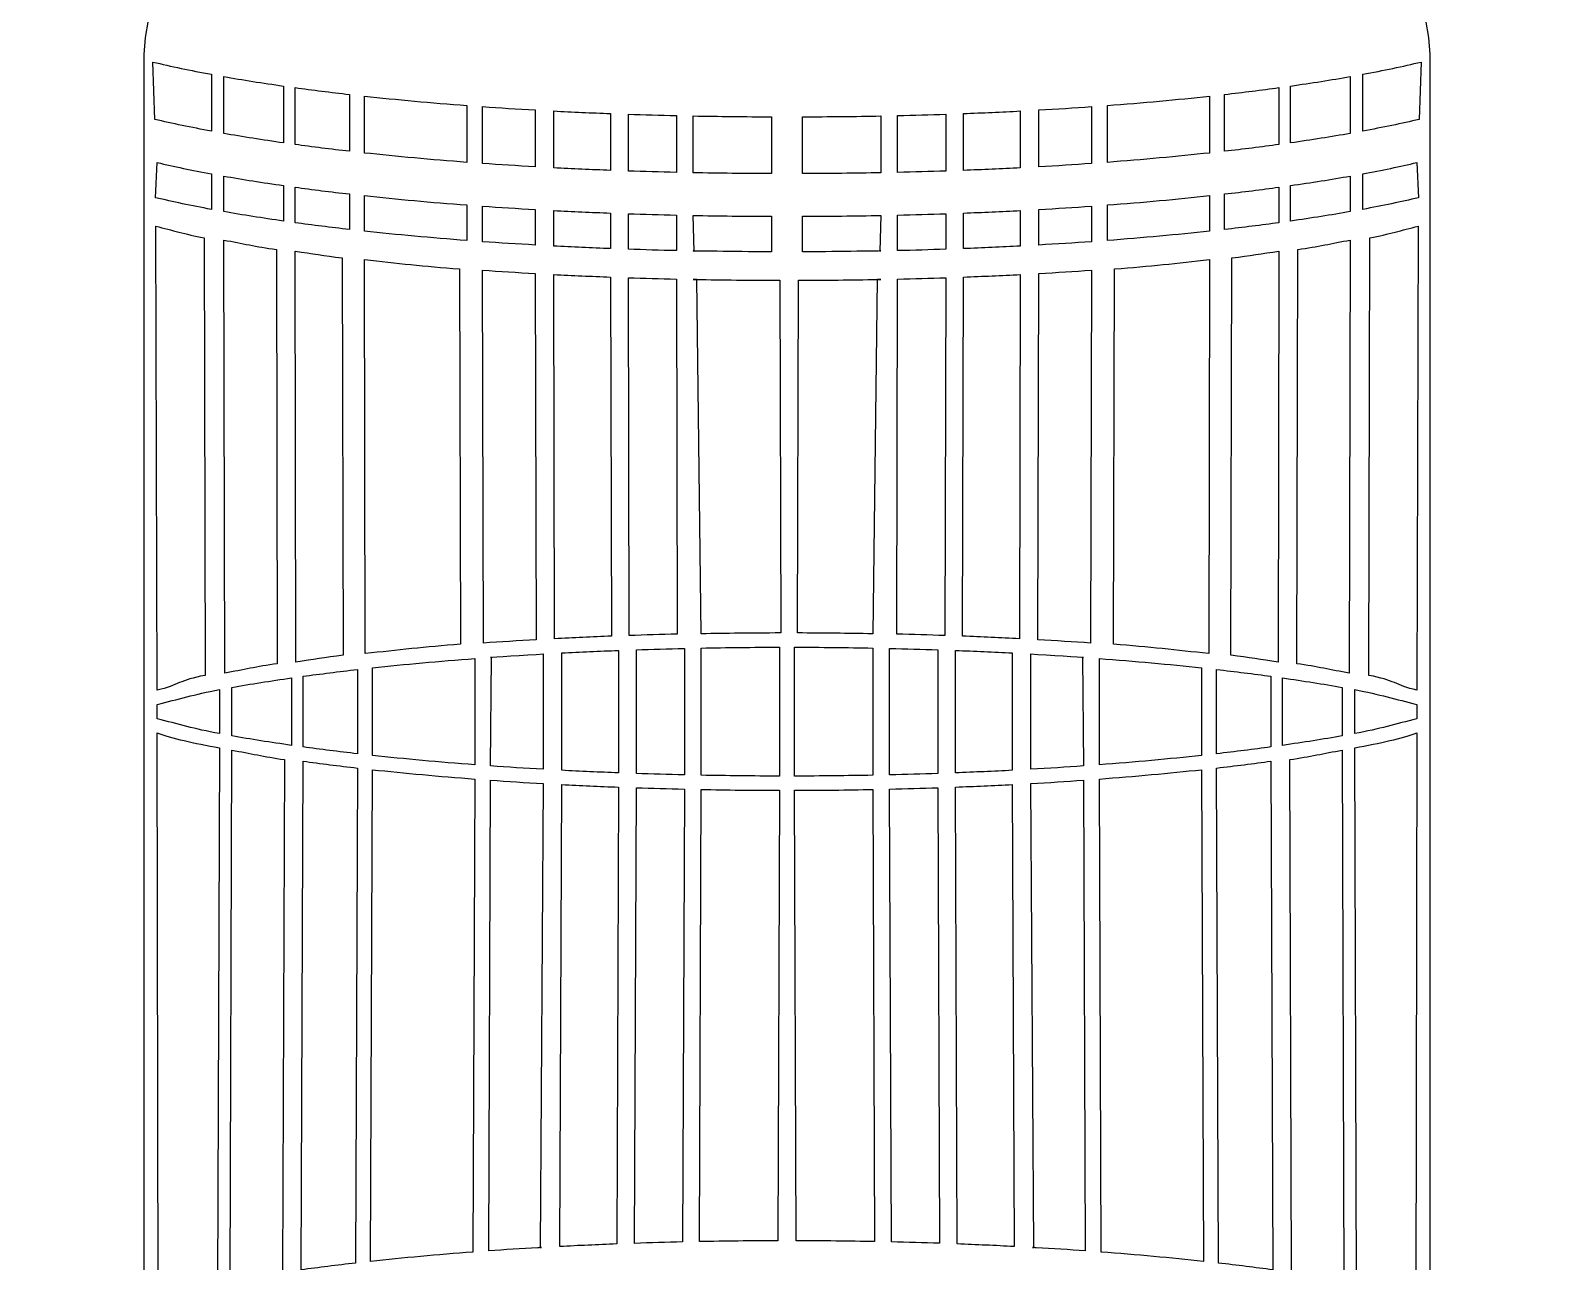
# Model space of a CAD drawing. Header units: centimetres. Extents: x -4.8 to 4.8, y -10.1 to 10.1.
# Drawn here: x -4.8 to 4.8, y -5.73 to 2.08 of the extents above; entities that cross this region are included whole.
import ezdxf

# ---------------------------------------------------------------- set-up
doc = ezdxf.new("R2010")
doc.units = ezdxf.units.CM
doc.header["$MEASUREMENT"] = 0
doc.layers.add('Camada 1', color=7, linetype='Continuous')

msp = doc.modelspace()

# ---------------------------------------------------------------- linework, layer by layer
at = {"layer": 'Camada 1'}
for points, knots in [([(0.00644, 10.08962), (0.24144, 10.08962), (0.3804, 9.75823), (0.3804, 9.3535), (0.3804, 9.3535), (0.3804, 9.10053), (0.30597, 8.87751), (0.19281, 8.74586), (0.19281, 8.74586), (0.19281, 8.74586), (0.20122, 8.75271), (0.20122, 8.75271), (0.20122, 8.75271), (0.24668, 8.69757), (0.27401, 8.62687), (0.27401, 8.54977), (0.27401, 8.54977), (0.27401, 8.44957), (0.22787, 8.3602), (0.15566, 8.3017), (0.15566, 8.3017), (0.15566, 8.3017), (0.17574, 8.30424), (0.17574, 8.30424), (0.17574, 8.30424), (0.37934, 8.21812), (0.52224, 8.01651), (0.52224, 7.7815), (0.52224, 7.7815), (0.52224, 7.53639), (0.36682, 7.32761), (0.14912, 7.24831), (0.14912, 7.24831), (0.14404, 6.94232), (0.73499, 5.58308), (1.57417, 5.19303), (1.57417, 5.19303), (2.41338, 4.80298), (4.03265, 3.05371), (4.07991, 1.93085), (4.07991, 1.93085), (4.07991, 1.93085), (4.07991, -6.63832), (4.07991, -6.63832), (4.07991, -6.63832), (4.22173, -6.7092), (4.50541, -7.98574), (4.48179, -8.23394), (4.48179, -8.23394), (4.7418, -8.42304), (4.80093, -9.19128), (4.77725, -9.4868), (4.77725, -9.4868), (3.81988, -10.03055), (0.9595, -10.0896), (-0.02152, -10.0896), (-0.02152, -10.0896), (-0.02152, -10.0896), (0.02147, -10.08959), (0.02147, -10.08959), (0.02147, -10.08959), (-0.95955, -10.08959), (-3.81994, -10.03053), (-4.77733, -9.48679), (-4.77733, -9.48679), (-4.80098, -9.19128), (-4.74188, -8.42306), (-4.48184, -8.23393), (-4.48184, -8.23393), (-4.50547, -7.98572), (-4.22181, -6.70919), (-4.07996, -6.63831), (-4.07996, -6.63831), (-4.07996, -6.63831), (-4.07997, 1.93082), (-4.07997, 1.93082), (-4.07997, 1.93082), (-4.03269, 3.05369), (-2.41341, 4.80295), (-1.57421, 5.193), (-1.57421, 5.193), (-0.735, 5.58305), (-0.14406, 6.94229), (-0.14919, 7.24828), (-0.14919, 7.24828), (-0.36689, 7.32758), (-0.52228, 7.53636), (-0.52228, 7.78147), (-0.52228, 7.78147), (-0.52228, 8.01645), (-0.3794, 8.21809), (-0.17581, 8.30421), (-0.17581, 8.30421), (-0.17581, 8.30421), (-0.1557, 8.30167), (-0.1557, 8.30167), (-0.1557, 8.30167), (-0.2279, 8.36017), (-0.27407, 8.44955), (-0.27407, 8.54974), (-0.27407, 8.54974), (-0.27407, 8.62684), (-0.24671, 8.69751), (-0.20126, 8.75268), (-0.20126, 8.75268), (-0.20126, 8.75268), (-0.19287, 8.74583), (-0.19287, 8.74583), (-0.19287, 8.74583), (-0.30601, 8.87751), (-0.38046, 9.10053), (-0.38046, 9.35347), (-0.38046, 9.35347), (-0.38038, 9.75823), (-0.22856, 10.08962), (0.00644, 10.08962), (0.00644, 10.08962), (0.00644, 10.08962), (0.00644, 10.08962), (0.00644, 10.08962)], [0, 0, 0, 0, 0.0322581, 0.0322581, 0.0322581, 0.0322581, 0.0645161, 0.0645161, 0.0645161, 0.0645161, 0.0967742, 0.0967742, 0.0967742, 0.0967742, 0.1290323, 0.1290323, 0.1290323, 0.1290323, 0.1612903, 0.1612903, 0.1612903, 0.1612903, 0.1935484, 0.1935484, 0.1935484, 0.1935484, 0.2258065, 0.2258065, 0.2258065, 0.2258065, 0.2580645, 0.2580645, 0.2580645, 0.2580645, 0.2903226, 0.2903226, 0.2903226, 0.2903226, 0.3225806, 0.3225806, 0.3225806, 0.3225806, 0.3548387, 0.3548387, 0.3548387, 0.3548387, 0.3870968, 0.3870968, 0.3870968, 0.3870968, 0.4193548, 0.4193548, 0.4193548, 0.4193548, 0.4516129, 0.4516129, 0.4516129, 0.4516129, 0.483871, 0.483871, 0.483871, 0.483871, 0.516129, 0.516129, 0.516129, 0.516129, 0.5483871, 0.5483871, 0.5483871, 0.5483871, 0.5806452, 0.5806452, 0.5806452, 0.5806452, 0.6129032, 0.6129032, 0.6129032, 0.6129032, 0.6451613, 0.6451613, 0.6451613, 0.6451613, 0.6774194, 0.6774194, 0.6774194, 0.6774194, 0.7096774, 0.7096774, 0.7096774, 0.7096774, 0.7419355, 0.7419355, 0.7419355, 0.7419355, 0.7741935, 0.7741935, 0.7741935, 0.7741935, 0.8064516, 0.8064516, 0.8064516, 0.8064516, 0.8387097, 0.8387097, 0.8387097, 0.8387097, 0.8709677, 0.8709677, 0.8709677, 0.8709677, 0.9032258, 0.9032258, 0.9032258, 0.9032258, 0.9354839, 0.9354839, 0.9354839, 0.9354839, 1, 1, 1, 1]), ([(-3.65222, 1.80507), (-3.78475, 1.82962), (-3.90847, 1.85553), (-4.02256, 1.88267), (-4.02256, 1.88267), (-4.02256, 1.88267), (-4.0106, 1.519), (-4.0106, 1.519), (-4.0106, 1.519), (-3.89985, 1.49289), (-3.78015, 1.46791), (-3.65222, 1.44423), (-3.65222, 1.44423), (-3.65222, 1.44423), (-3.65222, 1.80507), (-3.65222, 1.80507)], [0, 0, 0, 0, 0.2, 0.2, 0.2, 0.2, 0.4, 0.4, 0.4, 0.4, 0.6, 0.6, 0.6, 0.6, 1, 1, 1, 1]), ([(3.65224, 1.44423), (3.78014, 1.46794), (3.89986, 1.49289), (4.01062, 1.519), (4.01062, 1.519), (4.01062, 1.519), (4.02258, 1.88267), (4.02258, 1.88267), (4.02258, 1.88267), (3.90849, 1.85552), (3.78477, 1.82962), (3.65224, 1.80507), (3.65224, 1.80507), (3.65224, 1.80507), (3.65224, 1.44423), (3.65224, 1.44423)], [0, 0, 0, 0, 0.2, 0.2, 0.2, 0.2, 0.4, 0.4, 0.4, 0.4, 0.6, 0.6, 0.6, 0.6, 1, 1, 1, 1]), ([(-3.19472, 1.73067), (-3.32704, 1.74953), (-3.45324, 1.76959), (-3.57276, 1.79068), (-3.57276, 1.79068), (-3.57276, 1.79068), (-3.57276, 1.42984), (-3.57276, 1.42984), (-3.57276, 1.42984), (-3.45325, 1.40875), (-3.32704, 1.3887), (-3.19472, 1.36981), (-3.19472, 1.36981), (-3.19472, 1.36981), (-3.19472, 1.73067), (-3.19472, 1.73067)], [0, 0, 0, 0, 0.2, 0.2, 0.2, 0.2, 0.4, 0.4, 0.4, 0.4, 0.6, 0.6, 0.6, 0.6, 1, 1, 1, 1]), ([(3.19475, 1.36983), (3.32707, 1.38869), (3.45327, 1.40875), (3.57276, 1.42986), (3.57276, 1.42986), (3.57276, 1.42986), (3.57276, 1.7907), (3.57276, 1.7907), (3.57276, 1.7907), (3.45325, 1.76961), (3.32707, 1.74956), (3.19475, 1.73069), (3.19475, 1.73069), (3.19475, 1.73069), (3.19475, 1.36983), (3.19475, 1.36983)], [0, 0, 0, 0, 0.2, 0.2, 0.2, 0.2, 0.4, 0.4, 0.4, 0.4, 0.6, 0.6, 0.6, 0.6, 1, 1, 1, 1]), ([(-2.77623, 1.67714), (-2.89503, 1.69071), (-3.01007, 1.70513), (-3.12101, 1.72035), (-3.12101, 1.72035), (-3.12101, 1.72035), (-3.12101, 1.35951), (-3.12101, 1.35951), (-3.12101, 1.35951), (-3.01007, 1.3443), (-2.89503, 1.32985), (-2.77623, 1.3163), (-2.77623, 1.3163), (-2.77623, 1.3163), (-2.77623, 1.67714), (-2.77623, 1.67714)], [0, 0, 0, 0, 0.2, 0.2, 0.2, 0.2, 0.4, 0.4, 0.4, 0.4, 0.6, 0.6, 0.6, 0.6, 1, 1, 1, 1]), ([(-2.03225, 1.60732), (-2.25818, 1.62436), (-2.47492, 1.64418), (-2.68098, 1.66653), (-2.68098, 1.66653), (-2.68098, 1.66653), (-2.68098, 1.30569), (-2.68098, 1.30569), (-2.68098, 1.30569), (-2.47495, 1.28333), (-2.2582, 1.26352), (-2.03225, 1.24648), (-2.03225, 1.24648), (-2.03225, 1.24648), (-2.03225, 1.60732), (-2.03225, 1.60732)], [0, 0, 0, 0, 0.2, 0.2, 0.2, 0.2, 0.4, 0.4, 0.4, 0.4, 0.6, 0.6, 0.6, 0.6, 1, 1, 1, 1]), ([(2.03228, 1.24648), (2.25821, 1.26355), (2.47495, 1.28336), (2.68099, 1.30569), (2.68099, 1.30569), (2.68099, 1.30569), (2.68099, 1.66653), (2.68099, 1.66653), (2.68099, 1.66653), (2.47499, 1.64417), (2.25821, 1.62436), (2.03228, 1.60732), (2.03228, 1.60732), (2.03228, 1.60732), (2.03228, 1.24648), (2.03228, 1.24648)], [0, 0, 0, 0, 0.2, 0.2, 0.2, 0.2, 0.4, 0.4, 0.4, 0.4, 0.6, 0.6, 0.6, 0.6, 1, 1, 1, 1]), ([(2.77623, 1.3163), (2.89503, 1.32987), (3.0101, 1.34429), (3.12104, 1.35951), (3.12104, 1.35951), (3.12104, 1.35951), (3.12104, 1.72035), (3.12104, 1.72035), (3.12104, 1.72035), (3.0101, 1.70514), (2.89503, 1.69072), (2.77623, 1.67714), (2.77623, 1.67714), (2.77623, 1.67714), (2.77623, 1.3163), (2.77623, 1.3163)], [0, 0, 0, 0, 0.2, 0.2, 0.2, 0.2, 0.4, 0.4, 0.4, 0.4, 0.6, 0.6, 0.6, 0.6, 1, 1, 1, 1]), ([(-1.59786, 1.57866), (-1.71097, 1.58509), (-1.82223, 1.59218), (-1.93142, 1.59993), (-1.93142, 1.59993), (-1.93142, 1.59993), (-1.93142, 1.23909), (-1.93142, 1.23909), (-1.93142, 1.23909), (-1.82223, 1.23134), (-1.71094, 1.22425), (-1.59786, 1.21782), (-1.59786, 1.21782), (-1.59786, 1.21782), (-1.59786, 1.57866), (-1.59786, 1.57866)], [0, 0, 0, 0, 0.2, 0.2, 0.2, 0.2, 0.4, 0.4, 0.4, 0.4, 0.6, 0.6, 0.6, 0.6, 1, 1, 1, 1]), ([(-1.11939, 1.55599), (-1.24134, 1.56065), (-1.36159, 1.56607), (-1.47988, 1.57224), (-1.47988, 1.57224), (-1.47988, 1.57224), (-1.47988, 1.2114), (-1.47988, 1.2114), (-1.47988, 1.2114), (-1.36161, 1.20524), (-1.24136, 1.19981), (-1.11939, 1.19515), (-1.11939, 1.19515), (-1.11939, 1.19515), (-1.11939, 1.55599), (-1.11939, 1.55599)], [0, 0, 0, 0, 0.2, 0.2, 0.2, 0.2, 0.4, 0.4, 0.4, 0.4, 0.6, 0.6, 0.6, 0.6, 1, 1, 1, 1]), ([(-1.00659, 1.19107), (-0.90607, 1.18763), (-0.80442, 1.18472), (-0.70176, 1.18234), (-0.70176, 1.18234), (-0.70176, 1.18234), (-0.70176, 1.54318), (-0.70176, 1.54318), (-0.70176, 1.54318), (-0.80444, 1.54556), (-0.9061, 1.54847), (-1.00659, 1.55191), (-1.00659, 1.55191), (-1.00659, 1.55191), (-1.00659, 1.19107), (-1.00659, 1.19107)], [0, 0, 0, 0, 0.2, 0.2, 0.2, 0.2, 0.4, 0.4, 0.4, 0.4, 0.6, 0.6, 0.6, 0.6, 1, 1, 1, 1]), ([(-0.09849, 1.53554), (-0.26613, 1.53596), (-0.43176, 1.53776), (-0.5949, 1.54094), (-0.5949, 1.54094), (-0.5949, 1.54094), (-0.5949, 1.1801), (-0.5949, 1.1801), (-0.5949, 1.1801), (-0.43176, 1.17692), (-0.26613, 1.17513), (-0.09849, 1.1747), (-0.09849, 1.1747), (-0.09849, 1.1747), (-0.09849, 1.53554), (-0.09849, 1.53554)], [0, 0, 0, 0, 0.2, 0.2, 0.2, 0.2, 0.4, 0.4, 0.4, 0.4, 0.6, 0.6, 0.6, 0.6, 1, 1, 1, 1]), ([(0.09849, 1.1747), (0.26613, 1.17512), (0.43176, 1.17692), (0.59493, 1.1801), (0.59493, 1.1801), (0.59493, 1.1801), (0.59493, 1.54093), (0.59493, 1.54093), (0.59493, 1.54093), (0.43176, 1.53775), (0.26613, 1.53596), (0.09849, 1.53553), (0.09849, 1.53553), (0.09849, 1.53553), (0.09849, 1.1747), (0.09849, 1.1747)], [0, 0, 0, 0, 0.2, 0.2, 0.2, 0.2, 0.4, 0.4, 0.4, 0.4, 0.6, 0.6, 0.6, 0.6, 1, 1, 1, 1]), ([(1.00665, 1.55191), (0.90613, 1.54847), (0.80446, 1.54556), (0.7018, 1.54318), (0.7018, 1.54318), (0.7018, 1.54318), (0.7018, 1.18234), (0.7018, 1.18234), (0.7018, 1.18234), (0.80448, 1.18472), (0.90616, 1.18763), (1.00665, 1.19107), (1.00665, 1.19107), (1.00665, 1.19107), (1.00665, 1.55191), (1.00665, 1.55191)], [0, 0, 0, 0, 0.2, 0.2, 0.2, 0.2, 0.4, 0.4, 0.4, 0.4, 0.6, 0.6, 0.6, 0.6, 1, 1, 1, 1]), ([(1.11939, 1.19515), (1.24136, 1.19981), (1.36159, 1.20523), (1.47988, 1.2114), (1.47988, 1.2114), (1.47988, 1.2114), (1.47988, 1.57224), (1.47988, 1.57224), (1.47988, 1.57224), (1.36158, 1.56608), (1.24136, 1.56065), (1.11939, 1.55599), (1.11939, 1.55599), (1.11939, 1.55599), (1.11939, 1.19515), (1.11939, 1.19515)], [0, 0, 0, 0, 0.2, 0.2, 0.2, 0.2, 0.4, 0.4, 0.4, 0.4, 0.6, 0.6, 0.6, 0.6, 1, 1, 1, 1]), ([(1.59788, 1.2178), (1.71099, 1.22423), (1.82225, 1.23132), (1.93144, 1.23907), (1.93144, 1.23907), (1.93144, 1.23907), (1.93145, 1.59994), (1.93145, 1.59994), (1.93145, 1.59994), (1.82226, 1.59219), (1.711, 1.5851), (1.59789, 1.57867), (1.59789, 1.57867), (1.59789, 1.57867), (1.59788, 1.2178), (1.59788, 1.2178)], [0, 0, 0, 0, 0.2, 0.2, 0.2, 0.2, 0.4, 0.4, 0.4, 0.4, 0.6, 0.6, 0.6, 0.6, 1, 1, 1, 1]), ([(-3.65222, 1.17359), (-3.7744, 1.19624), (-3.88913, 1.22002), (-3.99568, 1.24487), (-3.99568, 1.24487), (-3.99568, 1.24487), (-4.00645, 1.02185), (-4.00645, 1.02185), (-4.00645, 1.02185), (-3.89686, 0.99611), (-3.77856, 0.97147), (-3.65223, 0.94806), (-3.65223, 0.94806), (-3.65223, 0.94806), (-3.65222, 1.17359), (-3.65222, 1.17359)], [0, 0, 0, 0, 0.2, 0.2, 0.2, 0.2, 0.4, 0.4, 0.4, 0.4, 0.6, 0.6, 0.6, 0.6, 1, 1, 1, 1]), ([(-3.57276, 0.93369), (-3.45325, 0.9126), (-3.32704, 0.89255), (-3.19472, 0.87368), (-3.19472, 0.87368), (-3.19472, 0.87368), (-3.19472, 1.09918), (-3.19472, 1.09918), (-3.19472, 1.09918), (-3.32704, 1.11804), (-3.45324, 1.1381), (-3.57276, 1.15921), (-3.57276, 1.15921), (-3.57276, 1.15921), (-3.57276, 0.93369), (-3.57276, 0.93369)], [0, 0, 0, 0, 0.2, 0.2, 0.2, 0.2, 0.4, 0.4, 0.4, 0.4, 0.6, 0.6, 0.6, 0.6, 1, 1, 1, 1]), ([(3.57276, 1.15922), (3.45325, 1.13813), (3.32707, 1.11808), (3.19475, 1.09919), (3.19475, 1.09919), (3.19475, 1.09919), (3.19475, 0.87369), (3.19475, 0.87369), (3.19475, 0.87369), (3.32707, 0.89255), (3.45327, 0.91261), (3.57276, 0.9337), (3.57276, 0.9337), (3.57276, 0.9337), (3.57276, 1.15922), (3.57276, 1.15922)], [0, 0, 0, 0, 0.2, 0.2, 0.2, 0.2, 0.4, 0.4, 0.4, 0.4, 0.6, 0.6, 0.6, 0.6, 1, 1, 1, 1]), ([(3.65224, 0.94805), (3.77855, 0.97144), (3.89687, 0.99607), (4.00646, 1.02184), (4.00646, 1.02184), (4.00646, 1.02184), (3.99572, 1.24486), (3.99572, 1.24486), (3.99572, 1.24486), (3.8892, 1.22004), (3.77445, 1.19623), (3.65226, 1.17358), (3.65226, 1.17358), (3.65226, 1.17358), (3.65227, 0.94805), (3.65227, 0.94805), (3.65227, 0.94805), (3.65227, 0.94805), (3.65224, 0.94805), (3.65224, 0.94805)], [0, 0, 0, 0, 0.1666667, 0.1666667, 0.1666667, 0.1666667, 0.3333333, 0.3333333, 0.3333333, 0.3333333, 0.5, 0.5, 0.5, 0.5, 0.6666667, 0.6666667, 0.6666667, 0.6666667, 1, 1, 1, 1]), ([(-2.77623, 1.04569), (-2.89503, 1.05926), (-3.01007, 1.07368), (-3.12101, 1.0889), (-3.12101, 1.0889), (-3.12101, 1.0889), (-3.12101, 0.86337), (-3.12101, 0.86337), (-3.12101, 0.86337), (-3.01007, 0.84816), (-2.89503, 0.83371), (-2.77623, 0.82016), (-2.77623, 0.82016), (-2.77623, 0.82016), (-2.77623, 1.04569), (-2.77623, 1.04569)], [0, 0, 0, 0, 0.2, 0.2, 0.2, 0.2, 0.4, 0.4, 0.4, 0.4, 0.6, 0.6, 0.6, 0.6, 1, 1, 1, 1]), ([(2.77623, 0.82016), (2.89503, 0.83373), (3.0101, 0.84815), (3.12104, 0.86337), (3.12104, 0.86337), (3.12104, 0.86337), (3.12104, 1.0889), (3.12104, 1.0889), (3.12104, 1.0889), (3.0101, 1.07369), (2.89503, 1.05924), (2.77623, 1.04569), (2.77623, 1.04569), (2.77623, 1.04569), (2.77623, 0.82016), (2.77623, 0.82016)], [0, 0, 0, 0, 0.2, 0.2, 0.2, 0.2, 0.4, 0.4, 0.4, 0.4, 0.6, 0.6, 0.6, 0.6, 1, 1, 1, 1]), ([(-2.03225, 0.97584), (-2.25818, 0.99291), (-2.47492, 1.01272), (-2.68098, 1.03505), (-2.68098, 1.03505), (-2.68098, 1.03505), (-2.68098, 0.80955), (-2.68098, 0.80955), (-2.68098, 0.80955), (-2.47495, 0.78719), (-2.2582, 0.76738), (-2.03225, 0.75031), (-2.03225, 0.75031), (-2.03225, 0.75031), (-2.03225, 0.97584), (-2.03225, 0.97584)], [0, 0, 0, 0, 0.2, 0.2, 0.2, 0.2, 0.4, 0.4, 0.4, 0.4, 0.6, 0.6, 0.6, 0.6, 1, 1, 1, 1]), ([(-1.93145, 0.74292), (-1.82226, 0.73517), (-1.71097, 0.72808), (-1.59789, 0.72165), (-1.59789, 0.72165), (-1.59789, 0.72165), (-1.59789, 0.94715), (-1.59789, 0.94715), (-1.59789, 0.94715), (-1.711, 0.95358), (-1.82226, 0.96067), (-1.93145, 0.96842), (-1.93145, 0.96842), (-1.93145, 0.96842), (-1.93145, 0.74292), (-1.93145, 0.74292)], [0, 0, 0, 0, 0.2, 0.2, 0.2, 0.2, 0.4, 0.4, 0.4, 0.4, 0.6, 0.6, 0.6, 0.6, 1, 1, 1, 1]), ([(1.93147, 0.96845), (1.82228, 0.9607), (1.71102, 0.95361), (1.59791, 0.94718), (1.59791, 0.94718), (1.59791, 0.94718), (1.59791, 0.72168), (1.59791, 0.72168), (1.59791, 0.72168), (1.71102, 0.72811), (1.82228, 0.7352), (1.93147, 0.74295), (1.93147, 0.74295), (1.93147, 0.74295), (1.93147, 0.96845), (1.93147, 0.96845)], [0, 0, 0, 0, 0.2, 0.2, 0.2, 0.2, 0.4, 0.4, 0.4, 0.4, 0.6, 0.6, 0.6, 0.6, 1, 1, 1, 1]), ([(2.03228, 0.75031), (2.25821, 0.76738), (2.47495, 0.78719), (2.68099, 0.80955), (2.68099, 0.80955), (2.68099, 0.80955), (2.68099, 1.03505), (2.68099, 1.03505), (2.68099, 1.03505), (2.47499, 1.01269), (2.25821, 0.99288), (2.03228, 0.97584), (2.03228, 0.97584), (2.03228, 0.97584), (2.03228, 0.75031), (2.03228, 0.75031)], [0, 0, 0, 0, 0.2, 0.2, 0.2, 0.2, 0.4, 0.4, 0.4, 0.4, 0.6, 0.6, 0.6, 0.6, 1, 1, 1, 1]), ([(-1.47985, 0.71525), (-1.36158, 0.70909), (-1.24133, 0.70366), (-1.11936, 0.699), (-1.11936, 0.699), (-1.11936, 0.699), (-1.11936, 0.92453), (-1.11936, 0.92453), (-1.11936, 0.92453), (-1.24131, 0.92919), (-1.36156, 0.93461), (-1.47985, 0.94078), (-1.47985, 0.94078), (-1.47985, 0.94078), (-1.47985, 0.71525), (-1.47985, 0.71525)], [0, 0, 0, 0, 0.2, 0.2, 0.2, 0.2, 0.4, 0.4, 0.4, 0.4, 0.6, 0.6, 0.6, 0.6, 1, 1, 1, 1]), ([(-0.70177, 0.91173), (-0.80445, 0.91411), (-0.90611, 0.91702), (-1.0066, 0.92046), (-1.0066, 0.92046), (-1.0066, 0.92046), (-1.0066, 0.69493), (-1.0066, 0.69493), (-1.0066, 0.69493), (-0.90608, 0.69149), (-0.80443, 0.68858), (-0.70177, 0.6862), (-0.70177, 0.6862), (-0.70177, 0.6862), (-0.70177, 0.91173), (-0.70177, 0.91173)], [0, 0, 0, 0, 0.2, 0.2, 0.2, 0.2, 0.4, 0.4, 0.4, 0.4, 0.6, 0.6, 0.6, 0.6, 1, 1, 1, 1]), ([(-0.5949, 0.68392), (-0.58918, 0.68381), (-0.26023, 0.67892), (-0.09849, 0.67852), (-0.09849, 0.67852), (-0.09849, 0.67852), (-0.09849, 0.90402), (-0.09849, 0.90402), (-0.09849, 0.90402), (-0.26613, 0.90444), (-0.43176, 0.90624), (-0.5949, 0.90942), (-0.5949, 0.90942), (-0.5949, 0.90942), (-0.58918, 0.68378), (-0.58918, 0.68378), (-0.58918, 0.68378), (-0.58918, 0.68378), (-0.5949, 0.68392), (-0.5949, 0.68392)], [0, 0, 0, 0, 0.1666667, 0.1666667, 0.1666667, 0.1666667, 0.3333333, 0.3333333, 0.3333333, 0.3333333, 0.5, 0.5, 0.5, 0.5, 0.6666667, 0.6666667, 0.6666667, 0.6666667, 1, 1, 1, 1]), ([(0.58919, 0.68382), (0.58919, 0.68382), (0.59493, 0.90946), (0.59493, 0.90946), (0.59493, 0.90946), (0.43176, 0.90628), (0.26613, 0.90449), (0.09849, 0.90406), (0.09849, 0.90406), (0.09849, 0.90406), (0.09849, 0.67856), (0.09849, 0.67856), (0.09849, 0.67856), (0.26023, 0.67896), (0.58919, 0.68385), (0.59493, 0.68396), (0.59493, 0.68396), (0.59493, 0.68396), (0.58919, 0.68382), (0.58919, 0.68382)], [0, 0, 0, 0, 0.1666667, 0.1666667, 0.1666667, 0.1666667, 0.3333333, 0.3333333, 0.3333333, 0.3333333, 0.5, 0.5, 0.5, 0.5, 0.6666667, 0.6666667, 0.6666667, 0.6666667, 1, 1, 1, 1]), ([(0.70177, 0.6862), (0.80445, 0.68858), (0.90613, 0.69149), (1.00662, 0.69493), (1.00662, 0.69493), (1.00662, 0.69493), (1.00662, 0.92046), (1.00662, 0.92046), (1.00662, 0.92046), (0.9061, 0.91702), (0.80443, 0.91411), (0.70177, 0.91173), (0.70177, 0.91173), (0.70177, 0.91173), (0.70177, 0.6862), (0.70177, 0.6862)], [0, 0, 0, 0, 0.2, 0.2, 0.2, 0.2, 0.4, 0.4, 0.4, 0.4, 0.6, 0.6, 0.6, 0.6, 1, 1, 1, 1]), ([(1.47988, 0.94078), (1.36158, 0.93462), (1.24136, 0.92919), (1.11939, 0.92453), (1.11939, 0.92453), (1.11939, 0.92453), (1.11939, 0.699), (1.11939, 0.699), (1.11939, 0.699), (1.24136, 0.70368), (1.36159, 0.70908), (1.47988, 0.71525), (1.47988, 0.71525), (1.47988, 0.71525), (1.47988, 0.94078), (1.47988, 0.94078)], [0, 0, 0, 0, 0.2, 0.2, 0.2, 0.2, 0.4, 0.4, 0.4, 0.4, 0.6, 0.6, 0.6, 0.6, 1, 1, 1, 1]), ([(-3.69733, 0.76764), (-3.82317, 0.79095), (-3.89595, 0.81548), (-4.0052, 0.84111), (-4.0052, 0.84111), (-4.0052, 0.84111), (-3.99504, -2.10354), (-3.99504, -2.10354), (-3.99504, -2.10354), (-3.86254, -2.07033), (-3.85116, -2.0388), (-3.6917, -2.00927), (-3.6917, -2.00927), (-3.6917, -2.00927), (-3.69733, 0.76764), (-3.69733, 0.76764)], [0, 0, 0, 0, 0.2, 0.2, 0.2, 0.2, 0.4, 0.4, 0.4, 0.4, 0.6, 0.6, 0.6, 0.6, 1, 1, 1, 1]), ([(3.69169, -2.00927), (3.85113, -2.03877), (3.86256, -2.07034), (3.99506, -2.10354), (3.99506, -2.10354), (3.99506, -2.10354), (4.00525, 0.84111), (4.00525, 0.84111), (4.00525, 0.84111), (3.896, 0.81547), (3.82319, 0.79094), (3.69733, 0.76764), (3.69733, 0.76764), (3.69733, 0.76764), (3.69169, -2.00927), (3.69169, -2.00927)], [0, 0, 0, 0, 0.2, 0.2, 0.2, 0.2, 0.4, 0.4, 0.4, 0.4, 0.6, 0.6, 0.6, 0.6, 1, 1, 1, 1]), ([(-3.23984, 0.69323), (-3.37216, 0.71209), (-3.45325, 0.73215), (-3.57277, 0.75326), (-3.57277, 0.75326), (-3.57277, 0.75326), (-3.56713, -1.99486), (-3.56713, -1.99486), (-3.56713, -1.99486), (-3.44759, -1.97377), (-3.3665, -1.95372), (-3.2342, -1.93483), (-3.2342, -1.93483), (-3.2342, -1.93483), (-3.23984, 0.69323), (-3.23984, 0.69323)], [0, 0, 0, 0, 0.2, 0.2, 0.2, 0.2, 0.4, 0.4, 0.4, 0.4, 0.6, 0.6, 0.6, 0.6, 1, 1, 1, 1]), ([(-2.82137, 0.63974), (-2.94017, 0.65331), (-3.0101, 0.66773), (-3.12104, 0.68295), (-3.12104, 0.68295), (-3.12104, 0.68295), (-3.1154, -1.92452), (-3.1154, -1.92452), (-3.1154, -1.92452), (-3.00443, -1.90933), (-2.93453, -1.89491), (-2.81571, -1.88134), (-2.81571, -1.88134), (-2.81571, -1.88134), (-2.82137, 0.63974), (-2.82137, 0.63974)], [0, 0, 0, 0, 0.2, 0.2, 0.2, 0.2, 0.4, 0.4, 0.4, 0.4, 0.6, 0.6, 0.6, 0.6, 1, 1, 1, 1]), ([(2.81574, -1.88135), (2.93451, -1.89492), (3.00449, -1.90934), (3.11543, -1.92453), (3.11543, -1.92453), (3.11543, -1.92453), (3.12107, 0.68294), (3.12107, 0.68294), (3.12107, 0.68294), (3.01013, 0.66773), (2.94017, 0.65328), (2.82138, 0.63973), (2.82138, 0.63973), (2.82138, 0.63973), (2.81574, -1.88135), (2.81574, -1.88135)], [0, 0, 0, 0, 0.2, 0.2, 0.2, 0.2, 0.4, 0.4, 0.4, 0.4, 0.6, 0.6, 0.6, 0.6, 1, 1, 1, 1]), ([(3.23423, -1.93485), (3.36655, -1.95374), (3.44762, -1.9738), (3.56713, -1.99488), (3.56713, -1.99488), (3.56713, -1.99488), (3.57277, 0.75324), (3.57277, 0.75324), (3.57277, 0.75324), (3.45326, 0.73215), (3.37219, 0.7121), (3.23987, 0.69321), (3.23987, 0.69321), (3.23987, 0.69321), (3.23423, -1.93485), (3.23423, -1.93485)], [0, 0, 0, 0, 0.2, 0.2, 0.2, 0.2, 0.4, 0.4, 0.4, 0.4, 0.6, 0.6, 0.6, 0.6, 1, 1, 1, 1]), ([(-2.07736, 0.56989), (-2.30329, 0.58696), (-2.47492, 0.60677), (-2.68095, 0.6291), (-2.68095, 0.6291), (-2.68095, 0.6291), (-2.67531, -1.87071), (-2.67531, -1.87071), (-2.67531, -1.87071), (-2.46928, -1.84835), (-2.29764, -1.82854), (-2.07172, -1.81152), (-2.07172, -1.81152), (-2.07172, -1.81152), (-2.07736, 0.56989), (-2.07736, 0.56989)], [0, 0, 0, 0, 0.2, 0.2, 0.2, 0.2, 0.4, 0.4, 0.4, 0.4, 0.6, 0.6, 0.6, 0.6, 1, 1, 1, 1]), ([(2.07175, -1.81152), (2.29768, -1.82856), (2.46934, -1.84838), (2.67534, -1.87071), (2.67534, -1.87071), (2.67534, -1.87071), (2.68098, 0.6291), (2.68098, 0.6291), (2.68098, 0.6291), (2.47498, 0.60674), (2.30331, 0.58693), (2.07739, 0.56989), (2.07739, 0.56989), (2.07739, 0.56989), (2.07175, -1.81152), (2.07175, -1.81152)], [0, 0, 0, 0, 0.2, 0.2, 0.2, 0.2, 0.4, 0.4, 0.4, 0.4, 0.6, 0.6, 0.6, 0.6, 1, 1, 1, 1]), ([(-1.59786, 0.54123), (-1.71097, 0.54766), (-1.82223, 0.55475), (-1.93142, 0.5625), (-1.93142, 0.5625), (-1.93142, 0.5625), (-1.92578, -1.80412), (-1.92578, -1.80412), (-1.92578, -1.80412), (-1.81659, -1.79637), (-1.70533, -1.7893), (-1.59222, -1.7829), (-1.59222, -1.7829), (-1.59222, -1.7829), (-1.59786, 0.54123), (-1.59786, 0.54123)], [0, 0, 0, 0, 0.2, 0.2, 0.2, 0.2, 0.4, 0.4, 0.4, 0.4, 0.6, 0.6, 0.6, 0.6, 1, 1, 1, 1]), ([(-1.11939, 0.51858), (-1.24134, 0.52324), (-1.36159, 0.52866), (-1.47988, 0.53483), (-1.47988, 0.53483), (-1.47988, 0.53483), (-1.47424, -1.77644), (-1.47424, -1.77644), (-1.47424, -1.77644), (-1.35597, -1.77028), (-1.23572, -1.76485), (-1.11375, -1.76019), (-1.11375, -1.76019), (-1.11375, -1.76019), (-1.11939, 0.51858), (-1.11939, 0.51858)], [0, 0, 0, 0, 0.2, 0.2, 0.2, 0.2, 0.4, 0.4, 0.4, 0.4, 0.6, 0.6, 0.6, 0.6, 1, 1, 1, 1]), ([(-0.70177, 0.50578), (-0.80445, 0.50816), (-0.90611, 0.51107), (-1.0066, 0.51451), (-1.0066, 0.51451), (-1.0066, 0.51451), (-1.00096, -1.75609), (-1.00096, -1.75609), (-1.00096, -1.75609), (-0.90044, -1.75265), (-0.79877, -1.74977), (-0.69613, -1.74739), (-0.69613, -1.74739), (-0.69613, -1.74739), (-0.70177, 0.50578), (-0.70177, 0.50578)], [0, 0, 0, 0, 0.2, 0.2, 0.2, 0.2, 0.4, 0.4, 0.4, 0.4, 0.6, 0.6, 0.6, 0.6, 1, 1, 1, 1]), ([(-0.04557, 0.4981), (-0.23181, 0.4985), (-0.41625, 0.50016), (-0.57191, 0.50307), (-0.57191, 0.50307), (-0.57958, 0.5032), (-0.58726, 0.50336), (-0.5949, 0.50352), (-0.5949, 0.50352), (-0.5949, 0.50352), (-0.57191, 0.50307), (-0.57191, 0.50307), (-0.57191, 0.50307), (-0.57191, 0.50307), (-0.54416, -1.74515), (-0.54416, -1.74515), (-0.54416, -1.74515), (-0.38102, -1.74197), (-0.23404, -1.74018), (-0.03992, -1.73973), (-0.03992, -1.73973), (-0.03992, -1.73973), (-0.04557, 0.4981), (-0.04557, 0.4981)], [0, 0, 0, 0, 0.1428571, 0.1428571, 0.1428571, 0.1428571, 0.2857143, 0.2857143, 0.2857143, 0.2857143, 0.4285714, 0.4285714, 0.4285714, 0.4285714, 0.5714286, 0.5714286, 0.5714286, 0.5714286, 0.7142857, 0.7142857, 0.7142857, 0.7142857, 1, 1, 1, 1]), ([(0.06642, -1.73971), (0.23406, -1.74016), (0.38104, -1.74196), (0.5442, -1.74513), (0.5442, -1.74513), (0.5442, -1.74513), (0.57195, 0.50309), (0.57195, 0.50309), (0.57195, 0.50309), (0.57195, 0.50309), (0.59494, 0.50354), (0.59494, 0.50354), (0.59494, 0.50354), (0.58727, 0.50338), (0.57959, 0.50322), (0.57195, 0.50309), (0.57195, 0.50309), (0.41627, 0.50018), (0.23185, 0.49854), (0.07205, 0.49812), (0.07205, 0.49812), (0.07205, 0.49812), (0.06642, -1.73971), (0.06642, -1.73971)], [0, 0, 0, 0, 0.1428571, 0.1428571, 0.1428571, 0.1428571, 0.2857143, 0.2857143, 0.2857143, 0.2857143, 0.4285714, 0.4285714, 0.4285714, 0.4285714, 0.5714286, 0.5714286, 0.5714286, 0.5714286, 0.7142857, 0.7142857, 0.7142857, 0.7142857, 1, 1, 1, 1]), ([(0.69613, -1.74739), (0.79881, -1.74977), (0.90047, -1.75266), (1.00098, -1.75609), (1.00098, -1.75609), (1.00098, -1.75609), (1.00662, 0.51451), (1.00662, 0.51451), (1.00662, 0.51451), (0.9061, 0.51107), (0.80443, 0.50816), (0.70177, 0.50578), (0.70177, 0.50578), (0.70177, 0.50578), (0.69613, -1.74739), (0.69613, -1.74739)], [0, 0, 0, 0, 0.2, 0.2, 0.2, 0.2, 0.4, 0.4, 0.4, 0.4, 0.6, 0.6, 0.6, 0.6, 1, 1, 1, 1]), ([(1.11375, -1.76019), (1.2357, -1.76485), (1.35595, -1.77027), (1.47422, -1.77644), (1.47422, -1.77644), (1.47422, -1.77644), (1.47988, 0.53483), (1.47988, 0.53483), (1.47988, 0.53483), (1.36158, 0.52867), (1.24136, 0.52324), (1.11939, 0.51858), (1.11939, 0.51858), (1.11939, 0.51858), (1.11375, -1.76019), (1.11375, -1.76019)], [0, 0, 0, 0, 0.2, 0.2, 0.2, 0.2, 0.4, 0.4, 0.4, 0.4, 0.6, 0.6, 0.6, 0.6, 1, 1, 1, 1]), ([(1.59225, -1.78289), (1.70533, -1.78929), (1.81662, -1.79636), (1.92581, -1.80411), (1.92581, -1.80411), (1.92581, -1.80411), (1.93145, 0.56251), (1.93145, 0.56251), (1.93145, 0.56251), (1.82226, 0.55476), (1.711, 0.54767), (1.59789, 0.54124), (1.59789, 0.54124), (1.59789, 0.54124), (1.59225, -1.78289), (1.59225, -1.78289)], [0, 0, 0, 0, 0.2, 0.2, 0.2, 0.2, 0.4, 0.4, 0.4, 0.4, 0.6, 0.6, 0.6, 0.6, 1, 1, 1, 1]), ([(-1.98153, -1.90172), (-2.20746, -1.91879), (-2.4242, -1.9386), (-2.63024, -1.96091), (-2.63024, -1.96091), (-2.63024, -1.96091), (-2.63024, -2.51698), (-2.63024, -2.51698), (-2.63024, -2.51698), (-2.42421, -2.53931), (-2.20746, -2.55913), (-1.98153, -2.57617), (-1.98153, -2.57617), (-1.98153, -2.57617), (-1.98153, -1.90172), (-1.98153, -1.90172)], [0, 0, 0, 0, 0.2, 0.2, 0.2, 0.2, 0.4, 0.4, 0.4, 0.4, 0.6, 0.6, 0.6, 0.6, 1, 1, 1, 1]), ([(-1.87493, -1.89391), (-1.87493, -1.89391), (-1.8807, -2.58355), (-1.8807, -2.58355), (-1.8807, -2.58355), (-1.77151, -2.59133), (-1.66025, -2.59837), (-1.54714, -2.6048), (-1.54714, -2.6048), (-1.54714, -2.6048), (-1.54714, -1.87309), (-1.54714, -1.87309), (-1.54714, -1.87309), (-1.65427, -1.87915), (-1.87493, -1.89391), (-1.8807, -1.89434), (-1.8807, -1.89434), (-1.8807, -1.89434), (-1.87493, -1.89391), (-1.87493, -1.89391)], [0, 0, 0, 0, 0.1666667, 0.1666667, 0.1666667, 0.1666667, 0.3333333, 0.3333333, 0.3333333, 0.3333333, 0.5, 0.5, 0.5, 0.5, 0.6666667, 0.6666667, 0.6666667, 0.6666667, 1, 1, 1, 1]), ([(-1.06864, -1.85039), (-1.19059, -1.85507), (-1.31084, -1.86047), (-1.42913, -1.86664), (-1.42913, -1.86664), (-1.42913, -1.86664), (-1.42913, -2.61123), (-1.42913, -2.61123), (-1.42913, -2.61123), (-1.31086, -2.61739), (-1.19061, -2.62282), (-1.06864, -2.62748), (-1.06864, -2.62748), (-1.06864, -2.62748), (-1.06864, -1.85039), (-1.06864, -1.85039)], [0, 0, 0, 0, 0.2, 0.2, 0.2, 0.2, 0.4, 0.4, 0.4, 0.4, 0.6, 0.6, 0.6, 0.6, 1, 1, 1, 1]), ([(-0.65102, -1.83758), (-0.7537, -1.83996), (-0.85536, -1.84285), (-0.95587, -1.84628), (-0.95587, -1.84628), (-0.95587, -1.84628), (-0.95587, -2.63159), (-0.95587, -2.63159), (-0.95587, -2.63159), (-0.85533, -2.63503), (-0.75368, -2.63791), (-0.65102, -2.64029), (-0.65102, -2.64029), (-0.65102, -2.64029), (-0.65102, -1.83758), (-0.65102, -1.83758)], [0, 0, 0, 0, 0.2, 0.2, 0.2, 0.2, 0.4, 0.4, 0.4, 0.4, 0.6, 0.6, 0.6, 0.6, 1, 1, 1, 1]), ([(-0.04774, -1.82991), (-0.21538, -1.83036), (-0.38101, -1.83216), (-0.54415, -1.83533), (-0.54415, -1.83533), (-0.54415, -1.83533), (-0.54415, -2.64255), (-0.54415, -2.64255), (-0.54415, -2.64255), (-0.38101, -2.64573), (-0.21538, -2.64752), (-0.04774, -2.64797), (-0.04774, -2.64797), (-0.04774, -2.64797), (-0.04774, -1.82991), (-0.04774, -1.82991)], [0, 0, 0, 0, 0.2, 0.2, 0.2, 0.2, 0.4, 0.4, 0.4, 0.4, 0.6, 0.6, 0.6, 0.6, 1, 1, 1, 1]), ([(0.04774, -2.64798), (0.21538, -2.64753), (0.38101, -2.64573), (0.54418, -2.64256), (0.54418, -2.64256), (0.54418, -2.64256), (0.54418, -1.83534), (0.54418, -1.83534), (0.54418, -1.83534), (0.38101, -1.83216), (0.21538, -1.83037), (0.04774, -1.82992), (0.04774, -1.82992), (0.04774, -1.82992), (0.04774, -2.64798), (0.04774, -2.64798)], [0, 0, 0, 0, 0.2, 0.2, 0.2, 0.2, 0.4, 0.4, 0.4, 0.4, 0.6, 0.6, 0.6, 0.6, 1, 1, 1, 1]), ([(0.65102, -2.6403), (0.7537, -2.63792), (0.85538, -2.63503), (0.95587, -2.6316), (0.95587, -2.6316), (0.95587, -2.6316), (0.95587, -1.84629), (0.95587, -1.84629), (0.95587, -1.84629), (0.85535, -1.84285), (0.75368, -1.83997), (0.65102, -1.83759), (0.65102, -1.83759), (0.65102, -1.83759), (0.65102, -2.6403), (0.65102, -2.6403)], [0, 0, 0, 0, 0.2, 0.2, 0.2, 0.2, 0.4, 0.4, 0.4, 0.4, 0.6, 0.6, 0.6, 0.6, 1, 1, 1, 1]), ([(1.06864, -2.62747), (1.19061, -2.62279), (1.31087, -2.61739), (1.42913, -2.61122), (1.42913, -2.61122), (1.42913, -2.61122), (1.42913, -1.86663), (1.42913, -1.86663), (1.42913, -1.86663), (1.31086, -1.86047), (1.19061, -1.85504), (1.06864, -1.85038), (1.06864, -1.85038), (1.06864, -1.85038), (1.06864, -2.62747), (1.06864, -2.62747)], [0, 0, 0, 0, 0.2, 0.2, 0.2, 0.2, 0.4, 0.4, 0.4, 0.4, 0.6, 0.6, 0.6, 0.6, 1, 1, 1, 1]), ([(1.88072, -1.89434), (1.87495, -1.89392), (1.65426, -1.87918), (1.54716, -1.87309), (1.54716, -1.87309), (1.54716, -1.87309), (1.54716, -2.6048), (1.54716, -2.6048), (1.54716, -2.6048), (1.66027, -2.59837), (1.77153, -2.59133), (1.88072, -2.58355), (1.88072, -2.58355), (1.88072, -2.58355), (1.87495, -1.89391), (1.87495, -1.89391), (1.87495, -1.89391), (1.87495, -1.89391), (1.88072, -1.89434), (1.88072, -1.89434)], [0, 0, 0, 0, 0.1666667, 0.1666667, 0.1666667, 0.1666667, 0.3333333, 0.3333333, 0.3333333, 0.3333333, 0.5, 0.5, 0.5, 0.5, 0.6666667, 0.6666667, 0.6666667, 0.6666667, 1, 1, 1, 1]), ([(1.98153, -2.57617), (2.20746, -2.5591), (2.4242, -2.53929), (2.63024, -2.51698), (2.63024, -2.51698), (2.63024, -2.51698), (2.63024, -1.96091), (2.63024, -1.96091), (2.63024, -1.96091), (2.42424, -1.93858), (2.20746, -1.91876), (1.98153, -1.90172), (1.98153, -1.90172), (1.98153, -1.90172), (1.98153, -2.57617), (1.98153, -2.57617)], [0, 0, 0, 0, 0.2, 0.2, 0.2, 0.2, 0.4, 0.4, 0.4, 0.4, 0.6, 0.6, 0.6, 0.6, 1, 1, 1, 1]), ([(-2.72551, -1.97157), (-2.84431, -1.98514), (-2.95932, -1.99954), (-3.07029, -2.01472), (-3.07029, -2.01472), (-3.07029, -2.01472), (-3.07029, -2.46314), (-3.07029, -2.46314), (-3.07029, -2.46314), (-2.95932, -2.47833), (-2.84428, -2.49272), (-2.72551, -2.50629), (-2.72551, -2.50629), (-2.72551, -2.50629), (-2.72551, -1.97157), (-2.72551, -1.97157)], [0, 0, 0, 0, 0.2, 0.2, 0.2, 0.2, 0.4, 0.4, 0.4, 0.4, 0.6, 0.6, 0.6, 0.6, 1, 1, 1, 1]), ([(2.72549, -2.50629), (2.84429, -2.49272), (2.95936, -2.47832), (3.0703, -2.46314), (3.0703, -2.46314), (3.0703, -2.46314), (3.0703, -2.01472), (3.0703, -2.01472), (3.0703, -2.01472), (2.95936, -1.99953), (2.84429, -1.98514), (2.72549, -1.97157), (2.72549, -1.97157), (2.72549, -1.97157), (2.72549, -2.50629), (2.72549, -2.50629)], [0, 0, 0, 0, 0.2, 0.2, 0.2, 0.2, 0.4, 0.4, 0.4, 0.4, 0.6, 0.6, 0.6, 0.6, 1, 1, 1, 1]), ([(-3.99504, -2.28415), (-3.86254, -2.31736), (-3.76094, -2.34889), (-3.60147, -2.37842), (-3.60147, -2.37842), (-3.60147, -2.37842), (-3.60147, -2.09947), (-3.60147, -2.09947), (-3.60147, -2.09947), (-3.76093, -2.12897), (-3.86253, -2.16054), (-3.99504, -2.19374), (-3.99504, -2.19374), (-3.99504, -2.19374), (-3.99504, -2.28415), (-3.99504, -2.28415)], [0, 0, 0, 0, 0.2, 0.2, 0.2, 0.2, 0.4, 0.4, 0.4, 0.4, 0.6, 0.6, 0.6, 0.6, 1, 1, 1, 1]), ([(-3.52201, -2.39279), (-3.40247, -2.4139), (-3.27629, -2.43393), (-3.14397, -2.45285), (-3.14397, -2.45285), (-3.14397, -2.45285), (-3.14397, -2.02505), (-3.14397, -2.02505), (-3.14397, -2.02505), (-3.27629, -2.04397), (-3.40249, -2.064), (-3.52201, -2.08511), (-3.52201, -2.08511), (-3.52201, -2.08511), (-3.52201, -2.39279), (-3.52201, -2.39279)], [0, 0, 0, 0, 0.2, 0.2, 0.2, 0.2, 0.4, 0.4, 0.4, 0.4, 0.6, 0.6, 0.6, 0.6, 1, 1, 1, 1]), ([(3.52201, -2.08508), (3.4025, -2.06397), (3.27632, -2.04394), (3.144, -2.02502), (3.144, -2.02502), (3.144, -2.02502), (3.144, -2.45282), (3.144, -2.45282), (3.144, -2.45282), (3.27632, -2.4339), (3.40252, -2.41387), (3.52201, -2.39276), (3.52201, -2.39276), (3.52201, -2.39276), (3.52201, -2.08508), (3.52201, -2.08508)], [0, 0, 0, 0, 0.2, 0.2, 0.2, 0.2, 0.4, 0.4, 0.4, 0.4, 0.6, 0.6, 0.6, 0.6, 1, 1, 1, 1]), ([(3.99506, -2.19374), (3.86256, -2.16053), (3.76093, -2.129), (3.60149, -2.09947), (3.60149, -2.09947), (3.60149, -2.09947), (3.60149, -2.37839), (3.60149, -2.37839), (3.60149, -2.37839), (3.76093, -2.34889), (3.86255, -2.31732), (3.99506, -2.28412), (3.99506, -2.28412), (3.99506, -2.28412), (3.99506, -2.19374), (3.99506, -2.19374)], [0, 0, 0, 0, 0.2, 0.2, 0.2, 0.2, 0.4, 0.4, 0.4, 0.4, 0.6, 0.6, 0.6, 0.6, 1, 1, 1, 1]), ([(-3.60147, -2.46862), (-3.76093, -2.43912), (-3.90762, -2.40755), (-3.99504, -2.37435), (-3.99504, -2.37435), (-3.99504, -2.37435), (-3.98877, -5.95448), (-3.98877, -5.95448), (-3.98877, -5.95448), (-3.96456, -5.93707), (-3.83849, -5.90752), (-3.61277, -5.86574), (-3.61277, -5.86574), (-3.61277, -5.86574), (-3.60147, -2.46862), (-3.60147, -2.46862)], [0, 0, 0, 0, 0.2, 0.2, 0.2, 0.2, 0.4, 0.4, 0.4, 0.4, 0.6, 0.6, 0.6, 0.6, 1, 1, 1, 1]), ([(3.61277, -5.86573), (3.83851, -5.90748), (3.96459, -5.93704), (3.98882, -5.95447), (3.98882, -5.95447), (3.98882, -5.95447), (3.99506, -2.37434), (3.99506, -2.37434), (3.99506, -2.37434), (3.90767, -2.40755), (3.76093, -2.43908), (3.60149, -2.46861), (3.60149, -2.46861), (3.60149, -2.46861), (3.61277, -5.86573), (3.61277, -5.86573)], [0, 0, 0, 0, 0.2, 0.2, 0.2, 0.2, 0.4, 0.4, 0.4, 0.4, 0.6, 0.6, 0.6, 0.6, 1, 1, 1, 1]), ([(-3.18909, -2.54304), (-3.32141, -2.52415), (-3.4025, -2.50409), (-3.52202, -2.48301), (-3.52202, -2.48301), (-3.52202, -2.48301), (-3.53329, -5.85134), (-3.53329, -5.85134), (-3.53329, -5.85134), (-3.41375, -5.83023), (-3.33266, -5.8102), (-3.20036, -5.79128), (-3.20036, -5.79128), (-3.20036, -5.79128), (-3.18909, -2.54304), (-3.18909, -2.54304)], [0, 0, 0, 0, 0.2, 0.2, 0.2, 0.2, 0.4, 0.4, 0.4, 0.4, 0.6, 0.6, 0.6, 0.6, 1, 1, 1, 1]), ([(3.20039, -5.79131), (3.33271, -5.81023), (3.4138, -5.83026), (3.53332, -5.85137), (3.53332, -5.85137), (3.53332, -5.85137), (3.52202, -2.48304), (3.52202, -2.48304), (3.52202, -2.48304), (3.40251, -2.50413), (3.32144, -2.52418), (3.18912, -2.54307), (3.18912, -2.54307), (3.18912, -2.54307), (3.20039, -5.79131), (3.20039, -5.79131)], [0, 0, 0, 0, 0.2, 0.2, 0.2, 0.2, 0.4, 0.4, 0.4, 0.4, 0.6, 0.6, 0.6, 0.6, 1, 1, 1, 1]), ([(-2.72551, -2.59654), (-2.84431, -2.58297), (-2.95932, -2.56855), (-3.07029, -2.55336), (-3.07029, -2.55336), (-3.07029, -2.55336), (-3.08156, -5.78099), (-3.08156, -5.78099), (-3.08156, -5.78099), (-2.97062, -5.7658), (-2.85558, -5.75141), (-2.73678, -5.73784), (-2.73678, -5.73784), (-2.73678, -5.73784), (-2.72551, -2.59654), (-2.72551, -2.59654)], [0, 0, 0, 0, 0.2, 0.2, 0.2, 0.2, 0.4, 0.4, 0.4, 0.4, 0.6, 0.6, 0.6, 0.6, 1, 1, 1, 1]), ([(2.73678, -5.73783), (2.85558, -5.7514), (2.97062, -5.7658), (3.08159, -5.78098), (3.08159, -5.78098), (3.08159, -5.78098), (3.07029, -2.55335), (3.07029, -2.55335), (3.07029, -2.55335), (2.95935, -2.56854), (2.84428, -2.58296), (2.72548, -2.59653), (2.72548, -2.59653), (2.72548, -2.59653), (2.73678, -5.73783), (2.73678, -5.73783)], [0, 0, 0, 0, 0.2, 0.2, 0.2, 0.2, 0.4, 0.4, 0.4, 0.4, 0.6, 0.6, 0.6, 0.6, 1, 1, 1, 1]), ([(-1.98153, -2.66637), (-2.20746, -2.64933), (-2.4242, -2.62951), (-2.63024, -2.60718), (-2.63024, -2.60718), (-2.63024, -2.60718), (-2.64151, -5.72717), (-2.64151, -5.72717), (-2.64151, -5.72717), (-2.43548, -5.70484), (-2.21873, -5.68502), (-1.99278, -5.66798), (-1.99278, -5.66798), (-1.99278, -5.66798), (-1.98153, -2.66637), (-1.98153, -2.66637)], [0, 0, 0, 0, 0.2, 0.2, 0.2, 0.2, 0.4, 0.4, 0.4, 0.4, 0.6, 0.6, 0.6, 0.6, 1, 1, 1, 1]), ([(-1.56587, -5.63978), (-1.56587, -5.63978), (-1.54711, -2.69502), (-1.54711, -2.69502), (-1.54711, -2.69502), (-1.66022, -2.68859), (-1.77148, -2.68153), (-1.88067, -2.67377), (-1.88067, -2.67377), (-1.88067, -2.67377), (-1.89194, -5.66057), (-1.89194, -5.66057), (-1.89194, -5.66057), (-1.78997, -5.65335), (-1.68625, -5.64673), (-1.58087, -5.64065), (-1.58087, -5.64065), (-1.57338, -5.6402), (-1.56584, -5.63978), (-1.55835, -5.63933), (-1.55835, -5.63933), (-1.55835, -5.63933), (-1.56587, -5.63978), (-1.56587, -5.63978)], [0, 0, 0, 0, 0.1428571, 0.1428571, 0.1428571, 0.1428571, 0.2857143, 0.2857143, 0.2857143, 0.2857143, 0.4285714, 0.4285714, 0.4285714, 0.4285714, 0.5714286, 0.5714286, 0.5714286, 0.5714286, 0.7142857, 0.7142857, 0.7142857, 0.7142857, 1, 1, 1, 1]), ([(1.55841, -5.63933), (1.5659, -5.63978), (1.57344, -5.6402), (1.58093, -5.64065), (1.58093, -5.64065), (1.68629, -5.64671), (1.79003, -5.65332), (1.892, -5.66057), (1.892, -5.66057), (1.892, -5.66057), (1.88073, -2.67377), (1.88073, -2.67377), (1.88073, -2.67377), (1.77154, -2.68152), (1.66028, -2.68859), (1.54717, -2.69502), (1.54717, -2.69502), (1.54717, -2.69502), (1.56593, -5.63978), (1.56593, -5.63978), (1.56593, -5.63978), (1.56593, -5.63978), (1.55841, -5.63933), (1.55841, -5.63933)], [0, 0, 0, 0, 0.1428571, 0.1428571, 0.1428571, 0.1428571, 0.2857143, 0.2857143, 0.2857143, 0.2857143, 0.4285714, 0.4285714, 0.4285714, 0.4285714, 0.5714286, 0.5714286, 0.5714286, 0.5714286, 0.7142857, 0.7142857, 0.7142857, 0.7142857, 1, 1, 1, 1]), ([(1.99283, -5.66798), (2.21873, -5.68505), (2.43548, -5.70486), (2.64151, -5.72717), (2.64151, -5.72717), (2.64151, -5.72717), (2.63024, -2.60718), (2.63024, -2.60718), (2.63024, -2.60718), (2.42424, -2.62954), (2.20746, -2.64935), (1.98153, -2.66637), (1.98153, -2.66637), (1.98153, -2.66637), (1.99283, -5.66798), (1.99283, -5.66798)], [0, 0, 0, 0, 0.2, 0.2, 0.2, 0.2, 0.4, 0.4, 0.4, 0.4, 0.6, 0.6, 0.6, 0.6, 1, 1, 1, 1]), ([(-1.06864, -2.71769), (-1.19059, -2.71303), (-1.31084, -2.70761), (-1.42913, -2.70144), (-1.42913, -2.70144), (-1.42913, -2.70144), (-1.4404, -5.63292), (-1.4404, -5.63292), (-1.4404, -5.63292), (-1.32213, -5.62676), (-1.20188, -5.62133), (-1.07991, -5.61667), (-1.07991, -5.61667), (-1.07991, -5.61667), (-1.06864, -2.71769), (-1.06864, -2.71769)], [0, 0, 0, 0, 0.2, 0.2, 0.2, 0.2, 0.4, 0.4, 0.4, 0.4, 0.6, 0.6, 0.6, 0.6, 1, 1, 1, 1]), ([(-0.65102, -2.73053), (-0.7537, -2.72815), (-0.85536, -2.72524), (-0.95587, -2.7218), (-0.95587, -2.7218), (-0.95587, -2.7218), (-0.96714, -5.61256), (-0.96714, -5.61256), (-0.96714, -5.61256), (-0.86662, -5.60912), (-0.76495, -5.60624), (-0.66229, -5.60386), (-0.66229, -5.60386), (-0.66229, -5.60386), (-0.65102, -2.73053), (-0.65102, -2.73053)], [0, 0, 0, 0, 0.2, 0.2, 0.2, 0.2, 0.4, 0.4, 0.4, 0.4, 0.6, 0.6, 0.6, 0.6, 1, 1, 1, 1]), ([(-0.04774, -2.73817), (-0.21538, -2.73772), (-0.38101, -2.73592), (-0.54415, -2.73275), (-0.54415, -2.73275), (-0.54415, -2.73275), (-0.55545, -5.6016), (-0.55545, -5.6016), (-0.55545, -5.6016), (-0.39228, -5.59842), (-0.22665, -5.59663), (-0.05901, -5.59618), (-0.05901, -5.59618), (-0.05901, -5.59618), (-0.04774, -2.73817), (-0.04774, -2.73817)], [0, 0, 0, 0, 0.2, 0.2, 0.2, 0.2, 0.4, 0.4, 0.4, 0.4, 0.6, 0.6, 0.6, 0.6, 1, 1, 1, 1]), ([(0.05904, -5.59618), (0.22668, -5.59663), (0.39231, -5.59843), (0.55545, -5.6016), (0.55545, -5.6016), (0.55545, -5.6016), (0.54418, -2.73275), (0.54418, -2.73275), (0.54418, -2.73275), (0.38101, -2.73593), (0.21538, -2.73772), (0.04774, -2.73817), (0.04774, -2.73817), (0.04774, -2.73817), (0.05904, -5.59618), (0.05904, -5.59618)], [0, 0, 0, 0, 0.2, 0.2, 0.2, 0.2, 0.4, 0.4, 0.4, 0.4, 0.6, 0.6, 0.6, 0.6, 1, 1, 1, 1]), ([(0.66232, -5.60385), (0.765, -5.60623), (0.86666, -5.60912), (0.96715, -5.61255), (0.96715, -5.61255), (0.96715, -5.61255), (0.95588, -2.72179), (0.95588, -2.72179), (0.95588, -2.72179), (0.85536, -2.72523), (0.75369, -2.72814), (0.65103, -2.73052), (0.65103, -2.73052), (0.65103, -2.73052), (0.66232, -5.60385), (0.66232, -5.60385)], [0, 0, 0, 0, 0.2, 0.2, 0.2, 0.2, 0.4, 0.4, 0.4, 0.4, 0.6, 0.6, 0.6, 0.6, 1, 1, 1, 1]), ([(1.07994, -5.61665), (1.20189, -5.62133), (1.32214, -5.62673), (1.44041, -5.6329), (1.44041, -5.6329), (1.44041, -5.6329), (1.42914, -2.70142), (1.42914, -2.70142), (1.42914, -2.70142), (1.31087, -2.70758), (1.19062, -2.71301), (1.06865, -2.71767), (1.06865, -2.71767), (1.06865, -2.71767), (1.07994, -5.61665), (1.07994, -5.61665)], [0, 0, 0, 0, 0.2, 0.2, 0.2, 0.2, 0.4, 0.4, 0.4, 0.4, 0.6, 0.6, 0.6, 0.6, 1, 1, 1, 1])]:
    msp.add_open_spline(points, degree=3, knots=knots, dxfattribs=at)

doc.saveas('drawing.dxf')
